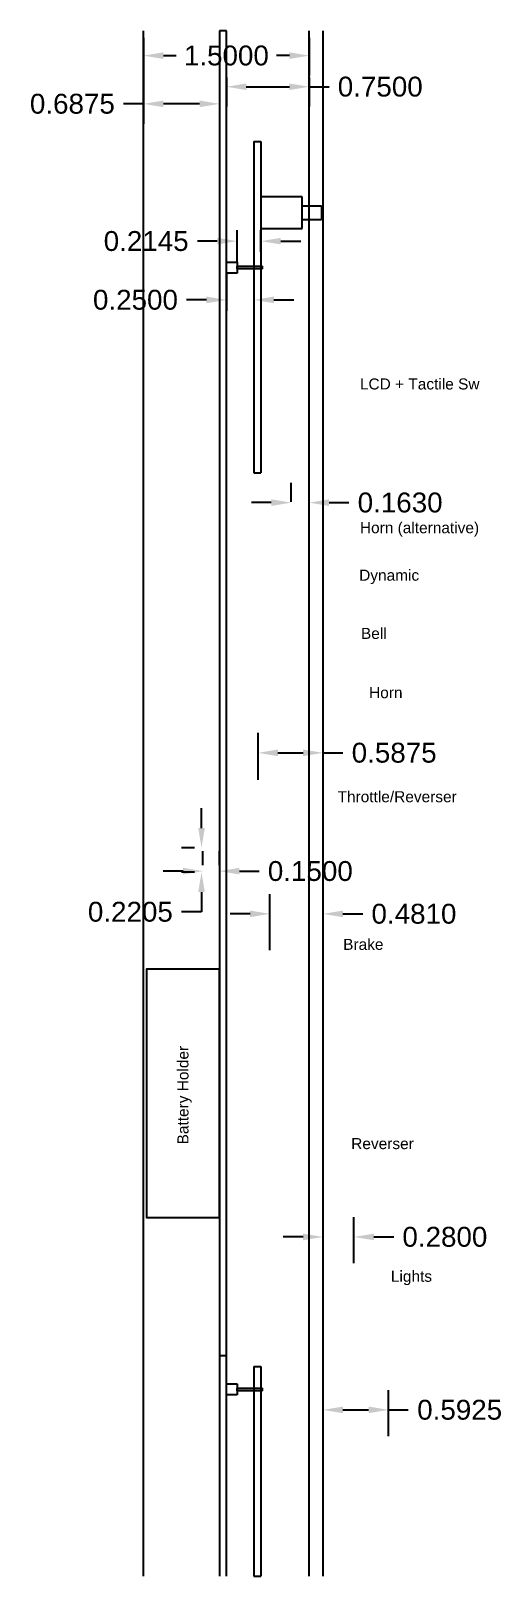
# Model space of a CAD drawing. Header units: inches. Extents: x -1.8 to 2.5, y -2 to 12.
import ezdxf
from ezdxf.enums import TextEntityAlignment as Align

# ---------------------------------------------------------------- set-up
doc = ezdxf.new("R2010")
doc.units = ezdxf.units.IN
doc.header["$MEASUREMENT"] = 0
doc.layers.get('0').update_dxf_attribs({"color": 5})
for name, color, linetype in [('Box', 4, 'Continuous'), ('Dimensions', 7, 'Continuous'), ('Faceplate', 1, 'Continuous'), ('PCB', 3, 'Continuous'), ('Text', 2, 'Continuous')]:
    doc.layers.add(name, color=color, linetype=linetype)
doc.styles.get("Standard").update_dxf_attribs({"font": 'arial.ttf'})
doc.dimstyles.get("Standard").update_dxf_attribs({"dimtxt": 0.18, "dimasz": 0.18, "dimexe": 0.18, "dimexo": 0.0625, "dimgap": 0.09, "dimtad": 0, "dimtih": 1, "dimtoh": 1, "dimdec": 4, "dimzin": 0, "dimdsep": 46, "dimtxsty": 'Standard', "dimcen": 0.09, "dimadec": 0, "dimazin": 0, "dimtfac": 1, "dimtdec": 4, "dimtofl": 0, "dimtmove": 0, "dimatfit": 3, "dimfxl": 1, "dimtolj": 1, "dimtzin": 0, "dimarcsym": 0})

# ---------------------------------------------------------------- blocks, each defined once
blk = doc.blocks.new('*D7')
at = {"layer": 'Defpoints', "color": 0}
for p in [(-0.03, 11.639), (0.72, 11.639), (0.72, 11.494)]:
    blk.add_point(p, dxfattribs=at)
at = {"layer": 'Dimensions', "color": 0, "lineweight": -2}
for p, q in [((-0.03, 11.577), (-0.03, 11.314)), ((0.15, 11.494), (0.54, 11.494)), ((0.72, 11.577), (0.72, 11.314)), ((0.72, 11.494), (0.9, 11.494))]:
    blk.add_line(p, q, dxfattribs=at)
at = {"layer": 'Dimensions', "color": 0}
for points in [[(0.15, 11.524), (0.15, 11.464), (-0.03, 11.494)], [(0.54, 11.464), (0.54, 11.524), (0.72, 11.494)]]:
    blk.add_solid(points, dxfattribs=at)
at = {"layer": 'Dimensions', "color": 0, "insert": (1.363, 11.494), "char_height": 0.18, "attachment_point": 5}
blk.add_mtext('\\A1;0.7500', dxfattribs=at)
blk = doc.blocks.new('*D8')
at = {"layer": 'Defpoints', "color": 0}
for p in [(0.845, 5.459), (0.258, 5.152), (0.845, 5)]:
    blk.add_point(p, dxfattribs=at)
at = {"layer": 'Dimensions', "color": 0, "lineweight": -2}
for p, q in [((0.258, 5.214), (0.258, 5.639)), ((0.845, 5.062), (0.845, 5.639)), ((0.437, 5.459), (0.665, 5.459)), ((0.845, 5.459), (1.025, 5.459))]:
    blk.add_line(p, q, dxfattribs=at)
at = {"layer": 'Dimensions', "color": 0}
for points in [[(0.437, 5.489), (0.437, 5.429), (0.258, 5.459)], [(0.665, 5.429), (0.665, 5.489), (0.845, 5.459)]]:
    blk.add_solid(points, dxfattribs=at)
at = {"layer": 'Dimensions', "color": 0, "insert": (1.489, 5.459), "char_height": 0.18, "attachment_point": 5}
blk.add_mtext('\\A1;0.5875', dxfattribs=at)
blk = doc.blocks.new('*D9')
at = {"layer": 'Defpoints', "color": 0}
for p in [(0.845, 4), (0.364, 3.608), (0.845, 3.62)]:
    blk.add_point(p, dxfattribs=at)
at = {"layer": 'Dimensions', "color": 0, "lineweight": -2}
for p, q in [((0.364, 3.671), (0.364, 4.18)), ((0.845, 3.682), (0.845, 4.18)), ((0.184, 4), (0.004, 4)), ((1.025, 4), (1.205, 4))]:
    blk.add_line(p, q, dxfattribs=at)
at = {"layer": 'Dimensions', "color": 0}
for points in [[(0.184, 3.97), (0.184, 4.03), (0.364, 4)], [(1.025, 4.03), (1.025, 3.97), (0.845, 4)]]:
    blk.add_solid(points, dxfattribs=at)
at = {"layer": 'Dimensions', "color": 0, "insert": (1.668, 4), "char_height": 0.18, "attachment_point": 5}
blk.add_mtext('\\A1;0.4810', dxfattribs=at)
blk = doc.blocks.new('*D18')
at = {"layer": 'Defpoints', "color": 0}
for p in [(-0.78, 12), (-0.092, 11.639), (-0.78, 11.339)]:
    blk.add_point(p, dxfattribs=at)
at = {"layer": 'Dimensions', "color": 0, "lineweight": -2}
for p, q in [((-0.78, 11.938), (-0.78, 11.159)), ((-0.092, 11.577), (-0.092, 11.159)), ((-0.78, 11.339), (-0.96, 11.339)), ((-0.272, 11.339), (-0.6, 11.339))]:
    blk.add_line(p, q, dxfattribs=at)
at = {"layer": 'Dimensions', "color": 0}
for points in [[(-0.6, 11.369), (-0.6, 11.309), (-0.78, 11.339)], [(-0.272, 11.309), (-0.272, 11.369), (-0.092, 11.339)]]:
    blk.add_solid(points, dxfattribs=at)
at = {"layer": 'Dimensions', "color": 0, "insert": (-1.424, 11.339), "char_height": 0.18, "attachment_point": 5}
blk.add_mtext('\\A1;0.6875', dxfattribs=at)
blk = doc.blocks.new('*D24')
at = {"layer": 'Defpoints', "color": 0}
for p in [(-0.242, 4.378), (-0.092, 4.387), (-0.092, 4.378)]:
    blk.add_point(p, dxfattribs=at)
at = {"layer": 'Dimensions', "color": 0, "lineweight": -2}
for p, q in [((-0.242, 4.44), (-0.242, 4.567)), ((-0.092, 4.44), (-0.092, 4.567)), ((-0.422, 4.387), (-0.603, 4.387)), ((0.088, 4.387), (0.268, 4.387))]:
    blk.add_line(p, q, dxfattribs=at)
at = {"layer": 'Dimensions', "color": 0}
for points in [[(-0.422, 4.357), (-0.422, 4.417), (-0.242, 4.387)], [(0.088, 4.417), (0.088, 4.357), (-0.092, 4.387)]]:
    blk.add_solid(points, dxfattribs=at)
at = {"layer": 'Dimensions', "color": 0, "insert": (0.73, 4.387), "char_height": 0.18, "attachment_point": 5}
blk.add_mtext('\\A1;0.1500', dxfattribs=at)
blk = doc.blocks.new('*D25')
at = {"layer": 'Defpoints', "color": 0}
for p in [(-0.78, 12), (0.72, 12), (-0.78, 11.776)]:
    blk.add_point(p, dxfattribs=at)
at = {"layer": 'Dimensions', "color": 0, "lineweight": -2}
for p, q in [((-0.78, 11.938), (-0.78, 11.596)), ((0.72, 11.938), (0.72, 11.596)), ((-0.6, 11.776), (-0.485, 11.776)), ((0.54, 11.776), (0.425, 11.776))]:
    blk.add_line(p, q, dxfattribs=at)
at = {"layer": 'Dimensions', "color": 0}
for points in [[(-0.6, 11.806), (-0.6, 11.746), (-0.78, 11.776)], [(0.54, 11.746), (0.54, 11.806), (0.72, 11.776)]]:
    blk.add_solid(points, dxfattribs=at)
at = {"layer": 'Dimensions', "color": 0, "insert": (-0.03, 11.776), "char_height": 0.18, "attachment_point": 5}
blk.add_mtext('\\A1;1.5000', dxfattribs=at)
blk = doc.blocks.new('*D26')
at = {"layer": 'Defpoints', "color": 0}
for p in [(1.125, 1.073), (0.845, 0.822), (1.125, 0.772)]:
    blk.add_point(p, dxfattribs=at)
at = {"layer": 'Dimensions', "color": 0, "lineweight": -2}
for p, q in [((0.845, 0.885), (0.845, 1.253)), ((1.125, 0.835), (1.125, 1.253)), ((0.665, 1.073), (0.485, 1.073)), ((1.305, 1.073), (1.485, 1.073))]:
    blk.add_line(p, q, dxfattribs=at)
at = {"layer": 'Dimensions', "color": 0}
for points in [[(0.665, 1.043), (0.665, 1.103), (0.845, 1.073)], [(1.305, 1.103), (1.305, 1.043), (1.125, 1.073)]]:
    blk.add_solid(points, dxfattribs=at)
at = {"layer": 'Dimensions', "color": 0, "insert": (1.948, 1.073), "char_height": 0.18, "attachment_point": 5}
blk.add_mtext('\\A1;0.2800', dxfattribs=at)
blk = doc.blocks.new('*D30')
at = {"layer": 'Defpoints', "color": 0}
for p in [(0.72, 7.726), (0.557, 7.67), (0.72, 7.67)]:
    blk.add_point(p, dxfattribs=at)
at = {"layer": 'Dimensions', "color": 0, "lineweight": -2}
for p, q in [((0.557, 7.732), (0.557, 7.906)), ((0.72, 7.732), (0.72, 7.906)), ((0.377, 7.726), (0.197, 7.726)), ((0.9, 7.726), (1.08, 7.726))]:
    blk.add_line(p, q, dxfattribs=at)
at = {"layer": 'Dimensions', "color": 0}
for points in [[(0.377, 7.696), (0.377, 7.756), (0.557, 7.726)], [(0.9, 7.756), (0.9, 7.696), (0.72, 7.726)]]:
    blk.add_solid(points, dxfattribs=at)
at = {"layer": 'Dimensions', "color": 0, "insert": (1.543, 7.726), "char_height": 0.18, "attachment_point": 5}
blk.add_mtext('\\A1;0.1630', dxfattribs=at)
blk = doc.blocks.new('*D39')
at = {"layer": 'Defpoints', "color": 0}
for p in [(0.068, 10.095), (0.283, 9.997), (0.068, 9.906)]:
    blk.add_point(p, dxfattribs=at)
at = {"layer": 'Dimensions', "color": 0, "lineweight": -2}
for p, q in [((-0.112, 10.095), (-0.292, 10.095)), ((0.068, 9.906), (0.068, 10.195)), ((0.283, 9.997), (0.283, 10.195)), ((0.463, 10.095), (0.643, 10.095))]:
    blk.add_line(p, q, dxfattribs=at)
at = {"layer": 'Dimensions', "color": 0}
for points in [[(-0.112, 10.065), (-0.112, 10.125), (0.068, 10.095)], [(0.463, 10.125), (0.463, 10.065), (0.283, 10.095)]]:
    blk.add_solid(points, dxfattribs=at)
at = {"layer": 'Dimensions', "color": 0, "insert": (-0.756, 10.095), "char_height": 0.18, "attachment_point": 5}
blk.add_mtext('\\A1;0.2145', dxfattribs=at)
blk = doc.blocks.new('*D42')
at = {"layer": 'Defpoints', "color": 0}
for p in [(-0.03, 9.806), (0.22, 9.844), (-0.03, 9.563)]:
    blk.add_point(p, dxfattribs=at)
at = {"layer": 'Dimensions', "color": 0, "lineweight": -2}
for p, q in [((-0.03, 9.806), (-0.03, 9.463)), ((0.22, 9.844), (0.22, 9.463)), ((-0.21, 9.563), (-0.39, 9.563)), ((0.4, 9.563), (0.58, 9.563))]:
    blk.add_line(p, q, dxfattribs=at)
at = {"layer": 'Dimensions', "color": 0}
for points in [[(-0.21, 9.533), (-0.21, 9.593), (-0.03, 9.563)], [(0.4, 9.593), (0.4, 9.533), (0.22, 9.563)]]:
    blk.add_solid(points, dxfattribs=at)
at = {"layer": 'Dimensions', "color": 0, "insert": (-0.853, 9.563), "char_height": 0.18, "attachment_point": 5}
blk.add_mtext('\\A1;0.2500', dxfattribs=at)
blk = doc.blocks.new('*D43')
at = {"layer": 'Defpoints', "color": 0}
for p in [(-0.255, 4.598), (-0.255, 4.378), (-0.255, 4.378)]:
    blk.add_point(p, dxfattribs=at)
at = {"layer": 'Dimensions', "color": 0, "lineweight": -2}
for p, q in [((-0.255, 4.778), (-0.255, 4.958)), ((-0.318, 4.598), (-0.435, 4.598)), ((-0.318, 4.378), (-0.435, 4.378)), ((-0.255, 4.198), (-0.255, 4.018)), ((-0.255, 4.018), (-0.435, 4.018))]:
    blk.add_line(p, q, dxfattribs=at)
at = {"layer": 'Dimensions', "color": 0}
for points in [[(-0.285, 4.778), (-0.225, 4.778), (-0.255, 4.598)], [(-0.225, 4.198), (-0.285, 4.198), (-0.255, 4.378)]]:
    blk.add_solid(points, dxfattribs=at)
at = {"layer": 'Dimensions', "color": 0, "insert": (-0.899, 4.018), "char_height": 0.18, "attachment_point": 5}
blk.add_mtext('\\A1;0.2205', dxfattribs=at)
blk = doc.blocks.new('*D49')
at = {"layer": 'Defpoints', "color": 0}
for p in [(1.438, -0.494), (0.845, -0.745), (1.438, -0.795)]:
    blk.add_point(p, dxfattribs=at)
at = {"layer": 'Dimensions', "color": 0, "lineweight": -2}
for p, q in [((0.845, -0.683), (0.845, -0.314)), ((1.438, -0.733), (1.438, -0.314)), ((1.025, -0.494), (1.258, -0.494)), ((1.438, -0.494), (1.617, -0.494))]:
    blk.add_line(p, q, dxfattribs=at)
at = {"layer": 'Dimensions', "color": 0}
for points in [[(1.025, -0.464), (1.025, -0.524), (0.845, -0.494)], [(1.258, -0.524), (1.258, -0.464), (1.438, -0.494)]]:
    blk.add_solid(points, dxfattribs=at)
at = {"layer": 'Dimensions', "color": 0, "insert": (2.082, -0.494), "char_height": 0.18, "attachment_point": 5}
blk.add_mtext('\\A1;0.5925', dxfattribs=at)

msp = doc.modelspace()

# ---------------------------------------------------------------- linework, layer by layer
for p, q in [((0.2825, 10.49735), (0.2825, 10.21035)), ((0.6575, 10.49735), (0.2825, 10.49735)), ((0.6575, 10.21035), (0.6575, 10.49735)), ((0.6575, 10.41635), (0.8325, 10.41635)), ((0.8325, 10.41635), (0.8325, 10.29135)), ((0.6575, 10.29135), (0.8325, 10.29135)), ((0.2825, 10.21035), (0.6575, 10.21035)), ((-0.03, 9.80617), (-0.03, 9.90617)), ((-0.03, 9.90617), (0.068, 9.90617)), ((0.068, 9.80617), (-0.03, 9.80617)), ((0.068, 9.90617), (0.068, 9.80617)), ((0.068, 9.84367), (0.068, 9.86867)), ((0.068, 9.86867), (0.298, 9.86867)), ((0.298, 9.84367), (0.068, 9.84367)), ((0.298, 9.84367), (0.298, 9.86867)), ((-0.03, -0.35904), (-0.03, -0.25904)), ((-0.03, -0.25904), (0.068, -0.25904)), ((0.068, -0.25904), (0.068, -0.35904)), ((0.068, -0.35904), (-0.03, -0.35904)), ((0.068, -0.32154), (0.068, -0.29654)), ((0.068, -0.29654), (0.298, -0.29654)), ((0.298, -0.32154), (0.068, -0.32154)), ((0.298, -0.32154), (0.298, -0.29654))]:
    msp.add_line(p, q)
msp.add_lwpolyline([(-0.0925, 1.24826), (-0.0925, 3.49826), (-0.7525, 3.49826), (-0.7525, 1.24826)], close=True)
at = {"layer": 'Box'}
msp.add_line((-0.78, -2), (-0.78, 12), dxfattribs=at)
at = {"layer": 'Faceplate'}
for p, q in [((0.72, -2), (0.72, 12)), ((0.845, -2), (0.845, 12))]:
    msp.add_line(p, q, dxfattribs=at)
at = {"layer": 'PCB'}
for p, q in [((-0.0925, 12), (-0.0925, -2)), ((-0.03, 12), (-0.0925, 12)), ((-0.03, -2), (-0.03, 12)), ((0.22, 10.99735), (0.22, 7.99735)), ((0.22, 10.99735), (0.2825, 10.99735)), ((0.2825, 10.99735), (0.2825, 7.99735)), ((0.22, 7.99735), (0.2825, 7.99735)), ((-0.0925, 0), (-0.03, 0)), ((0.22, -0.1), (0.22, -2)), ((0.22, -0.1), (0.2825, -0.1)), ((0.2825, -0.1), (0.2825, -2)), ((0.22, -2), (0.2825, -2))]:
    msp.add_line(p, q, dxfattribs=at)

# ---------------------------------------------------------------- texts
at = {"layer": 'Text'}
for s, p in [('LCD + Tactile Sw', (1.17878, 8.80119)), ('Horn (alternative)', (1.17878, 7.49902)), ('Dynamic', (1.17203, 7.06856)), ('Bell', (1.18839, 6.54105)), ('Horn', (1.26185, 6.0047)), ('Throttle/Reverser', (0.97649, 5.06161)), ('Brake', (1.02721, 3.72375)), ('Reverser', (1.10027, 1.91862)), ('Lights', (1.45907, 0.71661))]:
    msp.add_text(s, height=0.1, dxfattribs=at).set_placement(p, align=Align.MIDDLE_LEFT)
msp.add_text('Battery Holder', height=0.1, rotation=90, dxfattribs=at).set_placement((-0.42312, 1.91138), align=Align.MIDDLE_LEFT)

# ---------------------------------------------------------------- dimensions: what is measured, and where the dimension line sits
at = {"layer": 'Dimensions'}
for base, p1, p2, picture, middle in [((-0.78, 11.33932), (-0.0925, 11.6392), (-0.78, 12), '*D18', (-1.4243, 11.33932)), ((0.72, 7.72586), (0.557, 7.66957), (0.72, 7.66957), '*D30', (1.54332, 7.72586)), ((-0.0925, 4.38717), (-0.2425, 4.37767), (-0.0925, 4.37767), '*D24', (0.73037, 4.38717)), ((0.845, 4), (0.364, 3.608), (0.845, 3.61952), '*D9', (1.66787, 4)), ((1.125, 1.07322), (0.845, 0.82236), (1.125, 0.77236), '*D26', (1.94787, 1.07322)), ((1.4375, -0.49415), (0.845, -0.74501), (1.4375, -0.79501), '*D49', (2.0818, -0.49415))]:
    dim = msp.add_linear_dim(base=base, p1=p1, p2=p2, dimstyle='Standard', dxfattribs=at)
    dim.commit()
    dim.dimension.update_dxf_attribs({"geometry": picture, "text_midpoint": middle})
for base, p1, p2, picture, middle in [((-0.78, 11.77591), (0.72, 12), (-0.78, 12), '*D25', (-0.03, 11.77591)), ((0.72, 11.49423), (-0.03, 11.6392), (0.72, 11.6392), '*D7', (1.36332, 11.49423))]:
    dim = msp.add_linear_dim(base=base, p1=p1, p2=p2, dimstyle='Standard', dxfattribs=at)
    dim.commit()
    dim.dimension.update_dxf_attribs({"geometry": picture, "text_midpoint": middle, "dimtype": 160})
for base, p1, p2, override, picture, middle in [((0.068, 10.09537), (0.2825, 9.99735), (0.068, 9.90617), {"dimexe": 0.1, "dimexo": 0}, '*D39', (-0.7563, 10.09537)), ((-0.03, 9.56324), (0.22, 9.84367), (-0.03, 9.80617), {"dimexe": 0.1, "dimexo": 0}, '*D42', (-0.85332, 9.56324)), ((0.845, 5.45886), (0.2575, 5.15188), (0.845, 5), {"dimtofl": 0}, '*D8', (1.48886, 5.45886))]:
    dim = msp.add_linear_dim(base=base, p1=p1, p2=p2, dimstyle='Standard', override=override, dxfattribs=at)
    dim.commit()
    dim.dimension.update_dxf_attribs({"geometry": picture, "text_midpoint": middle})
dim = msp.add_linear_dim(base=(-0.255, 4.37767), p1=(-0.255, 4.59813), p2=(-0.255, 4.37767), angle=90, dimstyle='Standard', dxfattribs=at)
dim.commit()
dim.dimension.update_dxf_attribs({"geometry": '*D43', "text_midpoint": (-0.8993, 4.01767)})

doc.saveas('drawing.dxf')
